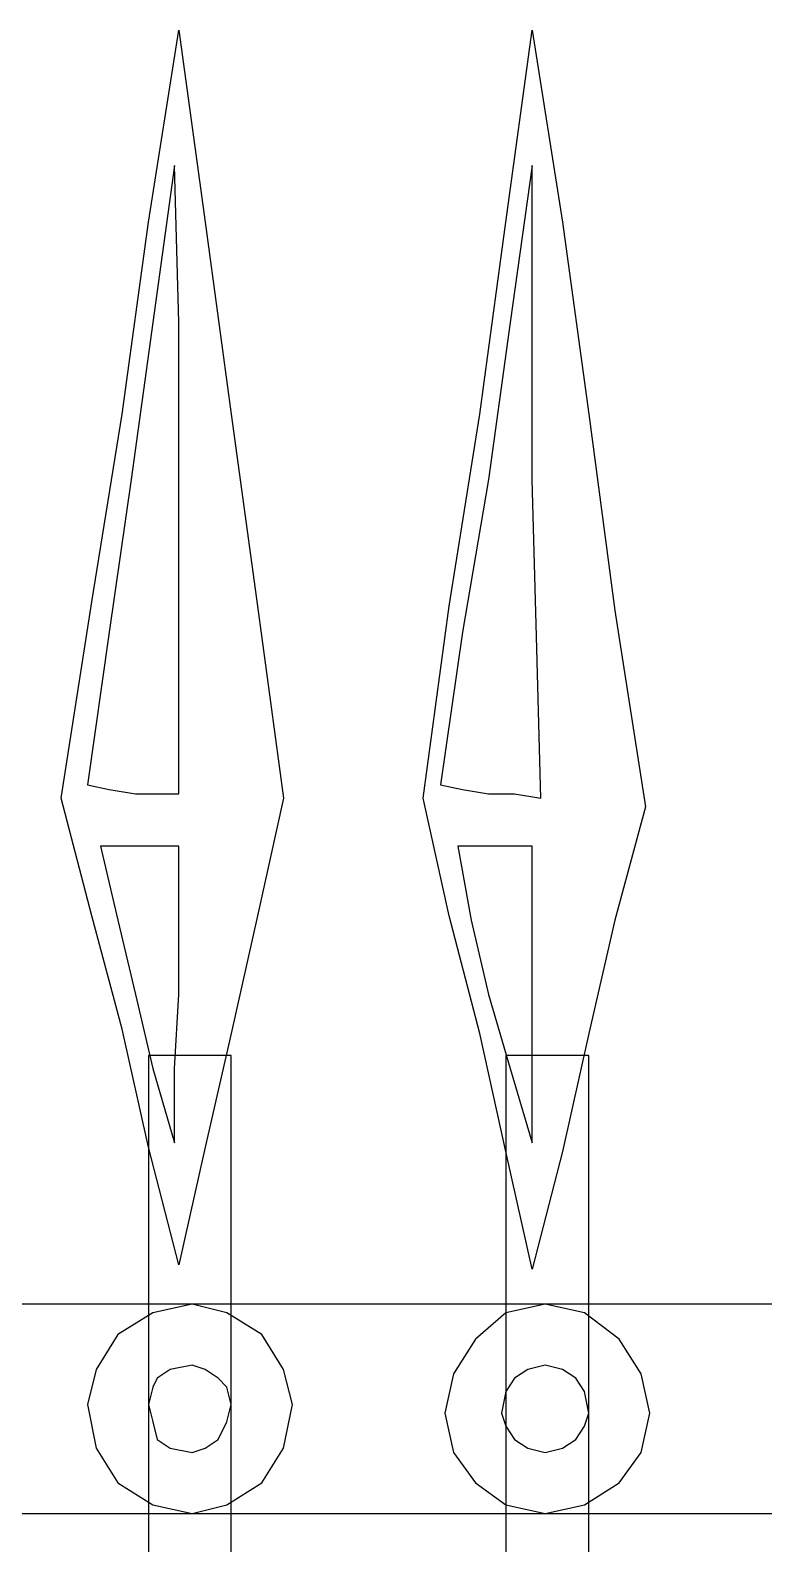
# Model space of a CAD drawing. Header units: centimetres. Extents: x -54 to 59, y -92 to 20.
# Drawn here: x 27.75 to 40.83, y -7.1 to 19.86 of the extents above; entities that cross this region are included whole.
import ezdxf

# ---------------------------------------------------------------- set-up
doc = ezdxf.new("R2010")
doc.units = ezdxf.units.CM
doc.header["$MEASUREMENT"] = 0
doc.layers.add('layer 1', color=7, linetype='Continuous')

msp = doc.modelspace()

# ---------------------------------------------------------------- linework, layer by layer
at = {"layer": 'layer 1', "color": 29}
for points in [[(30.40056, 19.86279), (30.40056, 19.86279), (29.85642, 16.44252), (29.85642, 16.44252), (29.85642, 16.44252), (29.85642, 16.44252), (29.39002, 13.02224), (29.39002, 13.02224), (29.39002, 13.02224), (29.39002, 13.02224), (28.84589, 9.6797), (28.84589, 9.6797), (28.84589, 9.6797), (28.84589, 9.6797), (28.30175, 6.18169), (28.30175, 6.18169), (28.30175, 6.18169), (28.30175, 6.18169), (28.84589, 4.08289), (28.84589, 4.08289), (28.84589, 4.08289), (28.84589, 4.08289), (29.39002, 2.06181), (29.39002, 2.06181), (29.39002, 2.06181), (29.39002, 2.06181), (29.85642, -0.03699), (29.85642, -0.03699), (29.85642, -0.03699), (29.85642, -0.03699), (30.40056, -2.1358), (30.40056, -2.1358), (30.40056, -2.1358), (30.40056, -2.1358), (30.86696, -0.03699), (30.86696, -0.03699), (30.86696, -0.03699), (30.86696, -0.03699), (31.33336, 1.98408), (31.33336, 1.98408), (31.33336, 1.98408), (31.33336, 1.98408), (31.79976, 4.08289), (31.79976, 4.08289), (31.79976, 4.08289), (31.79976, 4.08289), (32.26616, 6.18169), (32.26616, 6.18169), (32.26616, 6.18169), (32.26616, 6.18169), (31.79976, 9.60197), (31.79976, 9.60197), (31.79976, 9.60197), (31.79976, 9.60197), (31.33336, 13.02224), (31.33336, 13.02224), (31.33336, 13.02224), (31.33336, 13.02224), (30.86696, 16.44252), (30.86696, 16.44252), (30.86696, 16.44252), (30.86696, 16.44252), (30.40056, 19.86279), (30.40056, 19.86279)], [(36.69697, 19.86279), (36.69697, 19.86279), (36.23057, 16.44252), (36.23057, 16.44252), (36.23057, 16.44252), (36.23057, 16.44252), (35.76417, 13.02224), (35.76417, 13.02224), (35.76417, 13.02224), (35.76417, 13.02224), (35.22004, 9.60197), (35.22004, 9.60197), (35.22004, 9.60197), (35.22004, 9.60197), (34.75364, 6.18169), (34.75364, 6.18169), (34.75364, 6.18169), (34.75364, 6.18169), (35.22004, 4.08289), (35.22004, 4.08289), (35.22004, 4.08289), (35.22004, 4.08289), (35.76417, 1.98408), (35.76417, 1.98408), (35.76417, 1.98408), (35.76417, 1.98408), (36.23057, -0.11473), (36.23057, -0.11473), (36.23057, -0.11473), (36.23057, -0.11473), (36.69697, -2.21353), (36.69697, -2.21353), (36.69697, -2.21353), (36.69697, -2.21353), (37.24111, -0.11473), (37.24111, -0.11473), (37.24111, -0.11473), (37.24111, -0.11473), (37.70751, 1.98408), (37.70751, 1.98408), (37.70751, 1.98408), (37.70751, 1.98408), (38.17391, 4.00515), (38.17391, 4.00515), (38.17391, 4.00515), (38.17391, 4.00515), (38.71805, 6.02622), (38.71805, 6.02622), (38.71805, 6.02622), (38.71805, 6.02622), (38.17391, 9.52423), (38.17391, 9.52423), (38.17391, 9.52423), (38.17391, 9.52423), (37.70751, 13.02224), (37.70751, 13.02224), (37.70751, 13.02224), (37.70751, 13.02224), (37.24111, 16.44252), (37.24111, 16.44252), (37.24111, 16.44252), (37.24111, 16.44252), (36.69697, 19.86279), (36.69697, 19.86279)], [(29.85642, 1.59541), (29.85642, 1.59541), (30.24509, 1.59541), (30.24509, 1.59541), (30.24509, 1.59541), (30.24509, 1.59541), (30.63376, 1.59541), (30.63376, 1.59541), (30.63376, 1.59541), (30.63376, 1.59541), (30.94469, 1.59541), (30.94469, 1.59541), (30.94469, 1.59541), (30.94469, 1.59541), (31.33336, 1.59541), (31.33336, 1.59541), (31.33336, 1.59541), (31.33336, 1.59541), (31.33336, -19.23718), (31.33336, -19.23718), (31.33336, -19.23718), (31.33336, -19.23718), (31.33336, -40.1475), (31.33336, -40.1475), (31.33336, -40.1475), (31.33336, -40.1475), (31.33336, -60.98008), (31.33336, -60.98008), (31.33336, -60.98008), (31.33336, -60.98008), (31.33336, -81.8904), (31.33336, -81.8904), (31.33336, -81.8904), (31.33336, -81.8904), (30.94469, -81.8904), (30.94469, -81.8904), (30.94469, -81.8904), (30.94469, -81.8904), (30.63376, -81.8904), (30.63376, -81.8904), (30.63376, -81.8904), (30.63376, -81.8904), (30.24509, -81.8904), (30.24509, -81.8904), (30.24509, -81.8904), (30.24509, -81.8904), (29.85642, -81.8904), (29.85642, -81.8904), (29.85642, -81.8904), (29.85642, -81.8904), (29.85642, -60.98008), (29.85642, -60.98008), (29.85642, -60.98008), (29.85642, -60.98008), (29.85642, -40.1475), (29.85642, -40.1475), (29.85642, -40.1475), (29.85642, -40.1475), (29.85642, -19.23718), (29.85642, -19.23718), (29.85642, -19.23718), (29.85642, -19.23718), (29.85642, 1.59541), (29.85642, 1.59541)], [(36.23057, 1.59541), (36.23057, 1.59541), (36.61924, 1.59541), (36.61924, 1.59541), (36.61924, 1.59541), (36.61924, 1.59541), (36.93017, 1.59541), (36.93017, 1.59541), (36.93017, 1.59541), (36.93017, 1.59541), (37.31884, 1.59541), (37.31884, 1.59541), (37.31884, 1.59541), (37.31884, 1.59541), (37.70751, 1.59541), (37.70751, 1.59541), (37.70751, 1.59541), (37.70751, 1.59541), (37.70751, -19.23718), (37.70751, -19.23718), (37.70751, -19.23718), (37.70751, -19.23718), (37.70751, -40.1475), (37.70751, -40.1475), (37.70751, -40.1475), (37.70751, -40.1475), (37.70751, -60.98008), (37.70751, -60.98008), (37.70751, -60.98008), (37.70751, -60.98008), (37.70751, -81.8904), (37.70751, -81.8904), (37.70751, -81.8904), (37.70751, -81.8904), (37.31884, -81.8904), (37.31884, -81.8904), (37.31884, -81.8904), (37.31884, -81.8904), (36.93017, -81.8904), (36.93017, -81.8904), (36.93017, -81.8904), (36.93017, -81.8904), (36.61924, -81.8904), (36.61924, -81.8904), (36.61924, -81.8904), (36.61924, -81.8904), (36.23057, -81.8904), (36.23057, -81.8904), (36.23057, -81.8904), (36.23057, -81.8904), (36.23057, -60.98008), (36.23057, -60.98008), (36.23057, -60.98008), (36.23057, -60.98008), (36.23057, -40.1475), (36.23057, -40.1475), (36.23057, -40.1475), (36.23057, -40.1475), (36.23057, -19.23718), (36.23057, -19.23718), (36.23057, -19.23718), (36.23057, -19.23718), (36.23057, 1.59541), (36.23057, 1.59541)], [(30.63376, -2.8354), (30.63376, -2.8354), (31.25563, -2.99087), (31.25563, -2.99087), (31.25563, -2.99087), (31.25563, -2.99087), (31.87749, -3.37953), (31.87749, -3.37953), (31.87749, -3.37953), (31.87749, -3.37953), (32.26616, -4.0014), (32.26616, -4.0014), (32.26616, -4.0014), (32.26616, -4.0014), (32.42163, -4.62327), (32.42163, -4.62327), (32.42163, -4.62327), (32.42163, -4.62327), (32.26616, -5.40061), (32.26616, -5.40061), (32.26616, -5.40061), (32.26616, -5.40061), (31.87749, -6.02247), (31.87749, -6.02247), (31.87749, -6.02247), (31.87749, -6.02247), (31.25563, -6.41114), (31.25563, -6.41114), (31.25563, -6.41114), (31.25563, -6.41114), (30.63376, -6.56661), (30.63376, -6.56661), (30.63376, -6.56661), (30.63376, -6.56661), (29.93416, -6.41114), (29.93416, -6.41114), (29.93416, -6.41114), (29.93416, -6.41114), (29.31229, -6.02247), (29.31229, -6.02247), (29.31229, -6.02247), (29.31229, -6.02247), (28.92362, -5.40061), (28.92362, -5.40061), (28.92362, -5.40061), (28.92362, -5.40061), (28.76815, -4.62327), (28.76815, -4.62327), (28.76815, -4.62327), (28.76815, -4.62327), (28.92362, -4.0014), (28.92362, -4.0014), (28.92362, -4.0014), (28.92362, -4.0014), (29.31229, -3.37953), (29.31229, -3.37953), (29.31229, -3.37953), (29.31229, -3.37953), (29.93416, -2.99087), (29.93416, -2.99087), (29.93416, -2.99087), (29.93416, -2.99087), (30.63376, -2.8354), (30.63376, -2.8354)], [(36.93017, -2.8354), (36.93017, -2.8354), (37.62978, -2.99087), (37.62978, -2.99087), (37.62978, -2.99087), (37.62978, -2.99087), (38.25164, -3.45727), (38.25164, -3.45727), (38.25164, -3.45727), (38.25164, -3.45727), (38.64031, -4.07914), (38.64031, -4.07914), (38.64031, -4.07914), (38.64031, -4.07914), (38.79578, -4.77874), (38.79578, -4.77874), (38.79578, -4.77874), (38.79578, -4.77874), (38.64031, -5.47834), (38.64031, -5.47834), (38.64031, -5.47834), (38.64031, -5.47834), (38.25164, -6.02247), (38.25164, -6.02247), (38.25164, -6.02247), (38.25164, -6.02247), (37.62978, -6.41114), (37.62978, -6.41114), (37.62978, -6.41114), (37.62978, -6.41114), (36.93017, -6.56661), (36.93017, -6.56661), (36.93017, -6.56661), (36.93017, -6.56661), (36.23057, -6.41114), (36.23057, -6.41114), (36.23057, -6.41114), (36.23057, -6.41114), (35.68644, -6.02247), (35.68644, -6.02247), (35.68644, -6.02247), (35.68644, -6.02247), (35.29777, -5.47834), (35.29777, -5.47834), (35.29777, -5.47834), (35.29777, -5.47834), (35.1423, -4.77874), (35.1423, -4.77874), (35.1423, -4.77874), (35.1423, -4.77874), (35.29777, -4.07914), (35.29777, -4.07914), (35.29777, -4.07914), (35.29777, -4.07914), (35.68644, -3.45727), (35.68644, -3.45727), (35.68644, -3.45727), (35.68644, -3.45727), (36.23057, -2.99087), (36.23057, -2.99087), (36.23057, -2.99087), (36.23057, -2.99087), (36.93017, -2.8354), (36.93017, -2.8354)]]:
    msp.add_open_spline(points, degree=3, knots=[0, 0, 0, 0, 0.0625, 0.0625, 0.0625, 0.0625, 0.125, 0.125, 0.125, 0.125, 0.1875, 0.1875, 0.1875, 0.1875, 0.25, 0.25, 0.25, 0.25, 0.3125, 0.3125, 0.3125, 0.3125, 0.375, 0.375, 0.375, 0.375, 0.4375, 0.4375, 0.4375, 0.4375, 0.5, 0.5, 0.5, 0.5, 0.5625, 0.5625, 0.5625, 0.5625, 0.625, 0.625, 0.625, 0.625, 0.6875, 0.6875, 0.6875, 0.6875, 0.75, 0.75, 0.75, 0.75, 0.8125, 0.8125, 0.8125, 0.8125, 0.875, 0.875, 0.875, 0.875, 0.9375, 0.9375, 0.9375, 0.9375, 1, 1, 1, 1], dxfattribs=at)
at = {"layer": 'layer 1', "color": 42}
for points, knots in [([(30.32282, 17.45305), (30.32282, 17.45305), (30.40056, 14.65465), (30.40056, 14.65465), (30.40056, 14.65465), (30.40056, 14.65465), (30.40056, 11.85624), (30.40056, 11.85624), (30.40056, 11.85624), (30.40056, 11.85624), (30.40056, 9.05783), (30.40056, 9.05783), (30.40056, 9.05783), (30.40056, 9.05783), (30.40056, 6.25942), (30.40056, 6.25942), (30.40056, 6.25942), (30.40056, 6.25942), (30.01189, 6.25942), (30.01189, 6.25942), (30.01189, 6.25942), (30.01189, 6.25942), (29.62322, 6.25942), (29.62322, 6.25942), (29.62322, 6.25942), (29.62322, 6.25942), (29.15682, 6.33716), (29.15682, 6.33716), (29.15682, 6.33716), (29.15682, 6.33716), (28.76815, 6.41489), (28.76815, 6.41489), (28.76815, 6.41489), (28.76815, 6.41489), (29.15682, 9.13557), (29.15682, 9.13557), (29.15682, 9.13557), (29.15682, 9.13557), (29.54549, 11.85624), (29.54549, 11.85624), (29.54549, 11.85624), (29.54549, 11.85624), (29.93416, 14.65465), (29.93416, 14.65465), (29.93416, 14.65465), (29.93416, 14.65465), (30.32282, 17.45305), (30.32282, 17.45305)], [0, 0, 0, 0, 0.08333333, 0.08333333, 0.08333333, 0.08333333, 0.16666667, 0.16666667, 0.16666667, 0.16666667, 0.25, 0.25, 0.25, 0.25, 0.33333333, 0.33333333, 0.33333333, 0.33333333, 0.41666667, 0.41666667, 0.41666667, 0.41666667, 0.5, 0.5, 0.5, 0.5, 0.58333333, 0.58333333, 0.58333333, 0.58333333, 0.66666667, 0.66666667, 0.66666667, 0.66666667, 0.75, 0.75, 0.75, 0.75, 0.83333333, 0.83333333, 0.83333333, 0.83333333, 0.91666667, 0.91666667, 0.91666667, 0.91666667, 1, 1, 1, 1]), ([(30.32282, 17.45305), (30.32282, 17.45305), (30.40056, 14.65465), (30.40056, 14.65465), (30.40056, 14.65465), (30.40056, 14.65465), (30.40056, 11.85624), (30.40056, 11.85624), (30.40056, 11.85624), (30.40056, 11.85624), (30.40056, 9.05783), (30.40056, 9.05783), (30.40056, 9.05783), (30.40056, 9.05783), (30.40056, 6.25942), (30.40056, 6.25942), (30.40056, 6.25942), (30.40056, 6.25942), (30.01189, 6.25942), (30.01189, 6.25942), (30.01189, 6.25942), (30.01189, 6.25942), (29.62322, 6.25942), (29.62322, 6.25942), (29.62322, 6.25942), (29.62322, 6.25942), (29.15682, 6.33716), (29.15682, 6.33716), (29.15682, 6.33716), (29.15682, 6.33716), (28.76815, 6.41489), (28.76815, 6.41489), (28.76815, 6.41489), (28.76815, 6.41489), (29.15682, 9.13557), (29.15682, 9.13557), (29.15682, 9.13557), (29.15682, 9.13557), (29.54549, 11.85624), (29.54549, 11.85624), (29.54549, 11.85624), (29.54549, 11.85624), (29.93416, 14.65465), (29.93416, 14.65465), (29.93416, 14.65465), (29.93416, 14.65465), (30.32282, 17.45305), (30.32282, 17.45305)], [0, 0, 0, 0, 0.08333333, 0.08333333, 0.08333333, 0.08333333, 0.16666667, 0.16666667, 0.16666667, 0.16666667, 0.25, 0.25, 0.25, 0.25, 0.33333333, 0.33333333, 0.33333333, 0.33333333, 0.41666667, 0.41666667, 0.41666667, 0.41666667, 0.5, 0.5, 0.5, 0.5, 0.58333333, 0.58333333, 0.58333333, 0.58333333, 0.66666667, 0.66666667, 0.66666667, 0.66666667, 0.75, 0.75, 0.75, 0.75, 0.83333333, 0.83333333, 0.83333333, 0.83333333, 0.91666667, 0.91666667, 0.91666667, 0.91666667, 1, 1, 1, 1]), ([(36.69697, 17.45305), (36.69697, 17.45305), (36.69697, 14.65465), (36.69697, 14.65465), (36.69697, 14.65465), (36.69697, 14.65465), (36.69697, 11.85624), (36.69697, 11.85624), (36.69697, 11.85624), (36.69697, 11.85624), (36.77471, 9.05783), (36.77471, 9.05783), (36.77471, 9.05783), (36.77471, 9.05783), (36.85244, 6.18169), (36.85244, 6.18169), (36.85244, 6.18169), (36.85244, 6.18169), (36.38604, 6.25942), (36.38604, 6.25942), (36.38604, 6.25942), (36.38604, 6.25942), (35.91964, 6.25942), (35.91964, 6.25942), (35.91964, 6.25942), (35.91964, 6.25942), (35.45324, 6.33716), (35.45324, 6.33716), (35.45324, 6.33716), (35.45324, 6.33716), (35.06457, 6.41489), (35.06457, 6.41489), (35.06457, 6.41489), (35.06457, 6.41489), (35.45324, 9.13557), (35.45324, 9.13557), (35.45324, 9.13557), (35.45324, 9.13557), (35.91964, 11.85624), (35.91964, 11.85624), (35.91964, 11.85624), (35.91964, 11.85624), (36.30831, 14.65465), (36.30831, 14.65465), (36.30831, 14.65465), (36.30831, 14.65465), (36.69697, 17.45305), (36.69697, 17.45305)], [0, 0, 0, 0, 0.08333333, 0.08333333, 0.08333333, 0.08333333, 0.16666667, 0.16666667, 0.16666667, 0.16666667, 0.25, 0.25, 0.25, 0.25, 0.33333333, 0.33333333, 0.33333333, 0.33333333, 0.41666667, 0.41666667, 0.41666667, 0.41666667, 0.5, 0.5, 0.5, 0.5, 0.58333333, 0.58333333, 0.58333333, 0.58333333, 0.66666667, 0.66666667, 0.66666667, 0.66666667, 0.75, 0.75, 0.75, 0.75, 0.83333333, 0.83333333, 0.83333333, 0.83333333, 0.91666667, 0.91666667, 0.91666667, 0.91666667, 1, 1, 1, 1]), ([(36.69697, 17.45305), (36.69697, 17.45305), (36.69697, 14.65465), (36.69697, 14.65465), (36.69697, 14.65465), (36.69697, 14.65465), (36.69697, 11.85624), (36.69697, 11.85624), (36.69697, 11.85624), (36.69697, 11.85624), (36.77471, 9.05783), (36.77471, 9.05783), (36.77471, 9.05783), (36.77471, 9.05783), (36.85244, 6.18169), (36.85244, 6.18169), (36.85244, 6.18169), (36.85244, 6.18169), (36.38604, 6.25942), (36.38604, 6.25942), (36.38604, 6.25942), (36.38604, 6.25942), (35.91964, 6.25942), (35.91964, 6.25942), (35.91964, 6.25942), (35.91964, 6.25942), (35.45324, 6.33716), (35.45324, 6.33716), (35.45324, 6.33716), (35.45324, 6.33716), (35.06457, 6.41489), (35.06457, 6.41489), (35.06457, 6.41489), (35.06457, 6.41489), (35.45324, 9.13557), (35.45324, 9.13557), (35.45324, 9.13557), (35.45324, 9.13557), (35.91964, 11.85624), (35.91964, 11.85624), (35.91964, 11.85624), (35.91964, 11.85624), (36.30831, 14.65465), (36.30831, 14.65465), (36.30831, 14.65465), (36.30831, 14.65465), (36.69697, 17.45305), (36.69697, 17.45305)], [0, 0, 0, 0, 0.08333333, 0.08333333, 0.08333333, 0.08333333, 0.16666667, 0.16666667, 0.16666667, 0.16666667, 0.25, 0.25, 0.25, 0.25, 0.33333333, 0.33333333, 0.33333333, 0.33333333, 0.41666667, 0.41666667, 0.41666667, 0.41666667, 0.5, 0.5, 0.5, 0.5, 0.58333333, 0.58333333, 0.58333333, 0.58333333, 0.66666667, 0.66666667, 0.66666667, 0.66666667, 0.75, 0.75, 0.75, 0.75, 0.83333333, 0.83333333, 0.83333333, 0.83333333, 0.91666667, 0.91666667, 0.91666667, 0.91666667, 1, 1, 1, 1]), ([(30.63376, -3.92367), (30.63376, -3.92367), (30.86696, -4.0014), (30.86696, -4.0014), (30.86696, -4.0014), (30.86696, -4.0014), (31.10016, -4.15687), (31.10016, -4.15687), (31.10016, -4.15687), (31.10016, -4.15687), (31.25563, -4.31234), (31.25563, -4.31234), (31.25563, -4.31234), (31.25563, -4.31234), (31.33336, -4.62327), (31.33336, -4.62327), (31.33336, -4.62327), (31.33336, -4.62327), (31.25563, -4.9342), (31.25563, -4.9342), (31.25563, -4.9342), (31.25563, -4.9342), (31.10016, -5.24514), (31.10016, -5.24514), (31.10016, -5.24514), (31.10016, -5.24514), (30.86696, -5.40061), (30.86696, -5.40061), (30.86696, -5.40061), (30.86696, -5.40061), (30.63376, -5.47834), (30.63376, -5.47834), (30.63376, -5.47834), (30.63376, -5.47834), (30.24509, -5.40061), (30.24509, -5.40061), (30.24509, -5.40061), (30.24509, -5.40061), (30.01189, -5.24514), (30.01189, -5.24514), (30.01189, -5.24514), (30.01189, -5.24514), (29.93416, -4.9342), (29.93416, -4.9342), (29.93416, -4.9342), (29.93416, -4.9342), (29.85642, -4.62327), (29.85642, -4.62327), (29.85642, -4.62327), (29.85642, -4.62327), (29.93416, -4.31234), (29.93416, -4.31234), (29.93416, -4.31234), (29.93416, -4.31234), (30.01189, -4.15687), (30.01189, -4.15687), (30.01189, -4.15687), (30.01189, -4.15687), (30.24509, -4.0014), (30.24509, -4.0014), (30.24509, -4.0014), (30.24509, -4.0014), (30.63376, -3.92367), (30.63376, -3.92367)], [0, 0, 0, 0, 0.0625, 0.0625, 0.0625, 0.0625, 0.125, 0.125, 0.125, 0.125, 0.1875, 0.1875, 0.1875, 0.1875, 0.25, 0.25, 0.25, 0.25, 0.3125, 0.3125, 0.3125, 0.3125, 0.375, 0.375, 0.375, 0.375, 0.4375, 0.4375, 0.4375, 0.4375, 0.5, 0.5, 0.5, 0.5, 0.5625, 0.5625, 0.5625, 0.5625, 0.625, 0.625, 0.625, 0.625, 0.6875, 0.6875, 0.6875, 0.6875, 0.75, 0.75, 0.75, 0.75, 0.8125, 0.8125, 0.8125, 0.8125, 0.875, 0.875, 0.875, 0.875, 0.9375, 0.9375, 0.9375, 0.9375, 1, 1, 1, 1]), ([(36.93017, -3.92367), (36.93017, -3.92367), (37.24111, -4.0014), (37.24111, -4.0014), (37.24111, -4.0014), (37.24111, -4.0014), (37.47431, -4.15687), (37.47431, -4.15687), (37.47431, -4.15687), (37.47431, -4.15687), (37.62978, -4.39007), (37.62978, -4.39007), (37.62978, -4.39007), (37.62978, -4.39007), (37.70751, -4.77874), (37.70751, -4.77874), (37.70751, -4.77874), (37.70751, -4.77874), (37.62978, -5.01194), (37.62978, -5.01194), (37.62978, -5.01194), (37.62978, -5.01194), (37.47431, -5.24514), (37.47431, -5.24514), (37.47431, -5.24514), (37.47431, -5.24514), (37.24111, -5.40061), (37.24111, -5.40061), (37.24111, -5.40061), (37.24111, -5.40061), (36.93017, -5.47834), (36.93017, -5.47834), (36.93017, -5.47834), (36.93017, -5.47834), (36.61924, -5.40061), (36.61924, -5.40061), (36.61924, -5.40061), (36.61924, -5.40061), (36.38604, -5.24514), (36.38604, -5.24514), (36.38604, -5.24514), (36.38604, -5.24514), (36.23057, -5.01194), (36.23057, -5.01194), (36.23057, -5.01194), (36.23057, -5.01194), (36.15284, -4.77874), (36.15284, -4.77874), (36.15284, -4.77874), (36.15284, -4.77874), (36.23057, -4.39007), (36.23057, -4.39007), (36.23057, -4.39007), (36.23057, -4.39007), (36.38604, -4.15687), (36.38604, -4.15687), (36.38604, -4.15687), (36.38604, -4.15687), (36.61924, -4.0014), (36.61924, -4.0014), (36.61924, -4.0014), (36.61924, -4.0014), (36.93017, -3.92367), (36.93017, -3.92367)], [0, 0, 0, 0, 0.0625, 0.0625, 0.0625, 0.0625, 0.125, 0.125, 0.125, 0.125, 0.1875, 0.1875, 0.1875, 0.1875, 0.25, 0.25, 0.25, 0.25, 0.3125, 0.3125, 0.3125, 0.3125, 0.375, 0.375, 0.375, 0.375, 0.4375, 0.4375, 0.4375, 0.4375, 0.5, 0.5, 0.5, 0.5, 0.5625, 0.5625, 0.5625, 0.5625, 0.625, 0.625, 0.625, 0.625, 0.6875, 0.6875, 0.6875, 0.6875, 0.75, 0.75, 0.75, 0.75, 0.8125, 0.8125, 0.8125, 0.8125, 0.875, 0.875, 0.875, 0.875, 0.9375, 0.9375, 0.9375, 0.9375, 1, 1, 1, 1])]:
    msp.add_open_spline(points, degree=3, knots=knots, dxfattribs=at)
at = {"layer": 'layer 1', "color": 44}
for points, knots in [([(29.00135, 5.32662), (29.00135, 5.32662), (29.31229, 5.32662), (29.31229, 5.32662), (29.31229, 5.32662), (29.31229, 5.32662), (29.62322, 5.32662), (29.62322, 5.32662), (29.62322, 5.32662), (29.62322, 5.32662), (30.01189, 5.32662), (30.01189, 5.32662), (30.01189, 5.32662), (30.01189, 5.32662), (30.40056, 5.32662), (30.40056, 5.32662), (30.40056, 5.32662), (30.40056, 5.32662), (30.40056, 4.00515), (30.40056, 4.00515), (30.40056, 4.00515), (30.40056, 4.00515), (30.40056, 2.68368), (30.40056, 2.68368), (30.40056, 2.68368), (30.40056, 2.68368), (30.32282, 1.36221), (30.32282, 1.36221), (30.32282, 1.36221), (30.32282, 1.36221), (30.32282, 0.04074), (30.32282, 0.04074), (30.32282, 0.04074), (30.32282, 0.04074), (29.93416, 1.36221), (29.93416, 1.36221), (29.93416, 1.36221), (29.93416, 1.36221), (29.62322, 2.68368), (29.62322, 2.68368), (29.62322, 2.68368), (29.62322, 2.68368), (29.31229, 4.00515), (29.31229, 4.00515), (29.31229, 4.00515), (29.31229, 4.00515), (29.00135, 5.32662), (29.00135, 5.32662)], [0, 0, 0, 0, 0.08333333, 0.08333333, 0.08333333, 0.08333333, 0.16666667, 0.16666667, 0.16666667, 0.16666667, 0.25, 0.25, 0.25, 0.25, 0.33333333, 0.33333333, 0.33333333, 0.33333333, 0.41666667, 0.41666667, 0.41666667, 0.41666667, 0.5, 0.5, 0.5, 0.5, 0.58333333, 0.58333333, 0.58333333, 0.58333333, 0.66666667, 0.66666667, 0.66666667, 0.66666667, 0.75, 0.75, 0.75, 0.75, 0.83333333, 0.83333333, 0.83333333, 0.83333333, 0.91666667, 0.91666667, 0.91666667, 0.91666667, 1, 1, 1, 1]), ([(35.3755, 5.32662), (35.3755, 5.32662), (35.68644, 5.32662), (35.68644, 5.32662), (35.68644, 5.32662), (35.68644, 5.32662), (36.07511, 5.32662), (36.07511, 5.32662), (36.07511, 5.32662), (36.07511, 5.32662), (36.38604, 5.32662), (36.38604, 5.32662), (36.38604, 5.32662), (36.38604, 5.32662), (36.69697, 5.32662), (36.69697, 5.32662), (36.69697, 5.32662), (36.69697, 5.32662), (36.69697, 4.00515), (36.69697, 4.00515), (36.69697, 4.00515), (36.69697, 4.00515), (36.69697, 2.68368), (36.69697, 2.68368), (36.69697, 2.68368), (36.69697, 2.68368), (36.69697, 1.36221), (36.69697, 1.36221), (36.69697, 1.36221), (36.69697, 1.36221), (36.69697, 0.04074), (36.69697, 0.04074), (36.69697, 0.04074), (36.69697, 0.04074), (36.30831, 1.36221), (36.30831, 1.36221), (36.30831, 1.36221), (36.30831, 1.36221), (35.91964, 2.68368), (35.91964, 2.68368), (35.91964, 2.68368), (35.91964, 2.68368), (35.6087, 4.00515), (35.6087, 4.00515), (35.6087, 4.00515), (35.6087, 4.00515), (35.3755, 5.32662), (35.3755, 5.32662)], [0, 0, 0, 0, 0.08333333, 0.08333333, 0.08333333, 0.08333333, 0.16666667, 0.16666667, 0.16666667, 0.16666667, 0.25, 0.25, 0.25, 0.25, 0.33333333, 0.33333333, 0.33333333, 0.33333333, 0.41666667, 0.41666667, 0.41666667, 0.41666667, 0.5, 0.5, 0.5, 0.5, 0.58333333, 0.58333333, 0.58333333, 0.58333333, 0.66666667, 0.66666667, 0.66666667, 0.66666667, 0.75, 0.75, 0.75, 0.75, 0.83333333, 0.83333333, 0.83333333, 0.83333333, 0.91666667, 0.91666667, 0.91666667, 0.91666667, 1, 1, 1, 1]), ([(-52.54112, -2.8354), (-52.54112, -2.8354), (56.82996, -2.8354), (56.82996, -2.8354), (56.82996, -2.8354), (56.82996, -2.8354), (56.82996, -6.56661), (56.82996, -6.56661), (56.82996, -6.56661), (56.82996, -6.56661), (-52.54112, -6.56661), (-52.54112, -6.56661), (-52.54112, -6.56661), (-52.54112, -6.56661), (-52.54112, -2.8354), (-52.54112, -2.8354)], [0, 0, 0, 0, 0.25, 0.25, 0.25, 0.25, 0.5, 0.5, 0.5, 0.5, 0.75, 0.75, 0.75, 0.75, 1, 1, 1, 1])]:
    msp.add_open_spline(points, degree=3, knots=knots, dxfattribs=at)

doc.saveas('drawing.dxf')
